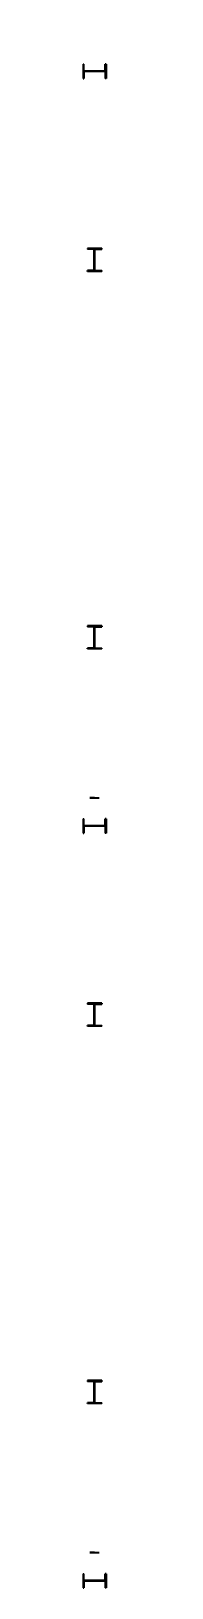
# Model space of a CAD drawing. Extents: x -150 to 68137, y 0 to 1132852.
# Drawn here: x 12256 to 13037, y 299850 to 332852 of the extents above; entities that cross this region are included whole.
import ezdxf
from ezdxf.enums import TextEntityAlignment as Align

# ---------------------------------------------------------------- set-up
doc = ezdxf.new("R2010")
doc.units = 0

msp = doc.modelspace()

# ---------------------------------------------------------------- linework, layer by layer
at = {"layer": 'C1'}
for p, q in [((12256, 332150), (12256, 331850)), ((12256, 332150), (12274, 332150)), ((12256, 332150, 3330), (12256, 331850, 3330)), ((12256, 332150, 3330), (12274, 332150, 3330)), ((12256, 332150, 6460), (12256, 331850, 6460)), ((12256, 332150, 6460), (12274, 332150, 6460)), ((12274, 332005.5), (12274, 332150)), ((12274, 332005.5, 3330), (12274, 332150, 3330)), ((12274, 332005.5, 6460), (12274, 332150, 6460)), ((12726, 332005.5), (12274, 332005.5)), ((12274, 332005.5), (12274, 332005.5)), ((12274, 332005.5), (12274, 332005.5)), ((12274, 332005.5), (12274, 332005.5)), ((12726, 332005.5, 3330), (12274, 332005.5, 3330)), ((12274, 332005.5, 3330), (12274, 332005.5, 3330)), ((12274, 332005.5, 3330), (12274, 332005.5, 3330)), ((12274, 332005.5, 3330), (12274, 332005.5, 3330)), ((12726, 332005.5, 6460), (12274, 332005.5, 6460)), ((12274, 332005.5, 6460), (12274, 332005.5, 6460)), ((12274, 332005.5, 6460), (12274, 332005.5, 6460)), ((12274, 332005.5, 6460), (12274, 332005.5, 6460)), ((12726, 332005.5), (12726, 332150)), ((12744, 332150), (12726, 332150)), ((12726, 332005.5, 3330), (12726, 332150, 3330)), ((12744, 332150, 3330), (12726, 332150, 3330)), ((12726, 332005.5, 6460), (12726, 332150, 6460)), ((12744, 332150, 6460), (12726, 332150, 6460)), ((12726, 332005.5), (12726, 332005.5)), ((12726, 332005.5), (12726, 332005.5)), ((12726, 332005.5), (12726, 332005.5)), ((12726, 332005.5, 3330), (12726, 332005.5, 3330)), ((12726, 332005.5, 3330), (12726, 332005.5, 3330)), ((12726, 332005.5, 3330), (12726, 332005.5, 3330)), ((12726, 332005.5, 6460), (12726, 332005.5, 6460)), ((12726, 332005.5, 6460), (12726, 332005.5, 6460)), ((12726, 332005.5, 6460), (12726, 332005.5, 6460)), ((12744, 332150), (12744, 331850)), ((12744, 332150, 3330), (12744, 331850, 3330)), ((12744, 332150, 6460), (12744, 331850, 6460)), ((12256, 331850), (12274, 331850)), ((12256, 331850, 3330), (12274, 331850, 3330)), ((12256, 331850, 6460), (12274, 331850, 6460)), ((12726, 331994.5), (12274, 331994.5)), ((12274, 331994.5), (12274, 331994.5)), ((12274, 331994.5), (12274, 331994.5)), ((12274, 331994.5), (12274, 331994.5)), ((12274, 331994.5), (12274, 331850)), ((12726, 331994.5, 3330), (12274, 331994.5, 3330)), ((12274, 331994.5, 3330), (12274, 331994.5, 3330)), ((12274, 331994.5, 3330), (12274, 331994.5, 3330)), ((12274, 331994.5, 3330), (12274, 331994.5, 3330)), ((12274, 331994.5, 3330), (12274, 331850, 3330)), ((12726, 331994.5, 6460), (12274, 331994.5, 6460)), ((12274, 331994.5, 6460), (12274, 331994.5, 6460)), ((12274, 331994.5, 6460), (12274, 331994.5, 6460)), ((12274, 331994.5, 6460), (12274, 331994.5, 6460)), ((12274, 331994.5, 6460), (12274, 331850, 6460)), ((12726, 331994.5), (12726, 331994.5)), ((12726, 331994.5), (12726, 331994.5)), ((12726, 331994.5), (12726, 331994.5)), ((12726, 331994.5), (12726, 331850)), ((12726, 331994.5, 3330), (12726, 331994.5, 3330)), ((12726, 331994.5, 3330), (12726, 331994.5, 3330)), ((12726, 331994.5, 3330), (12726, 331994.5, 3330)), ((12726, 331994.5, 3330), (12726, 331850, 3330)), ((12726, 331994.5, 6460), (12726, 331994.5, 6460)), ((12726, 331994.5, 6460), (12726, 331994.5, 6460)), ((12726, 331994.5, 6460), (12726, 331994.5, 6460)), ((12726, 331994.5, 6460), (12726, 331850, 6460)), ((12744, 331850), (12726, 331850)), ((12744, 331850, 3330), (12726, 331850, 3330)), ((12744, 331850, 6460), (12726, 331850, 6460)), ((12650, 328244), (12350, 328244)), ((12350, 328244), (12350, 328226)), ((12650, 328244, 3330), (12350, 328244, 3330)), ((12350, 328244, 3330), (12350, 328226, 3330)), ((12650, 328244, 6460), (12350, 328244, 6460)), ((12350, 328244, 6460), (12350, 328226, 6460)), ((12494.5, 328226), (12350, 328226)), ((12494.5, 328226, 3330), (12350, 328226, 3330)), ((12494.5, 328226, 6460), (12350, 328226, 6460)), ((12494.5, 327774), (12494.5, 328226)), ((12494.5, 328226), (12494.5, 328226)), ((12494.5, 328226), (12494.5, 328226)), ((12494.5, 328226), (12494.5, 328226)), ((12494.5, 327774, 3330), (12494.5, 328226, 3330)), ((12494.5, 328226, 3330), (12494.5, 328226, 3330)), ((12494.5, 328226, 3330), (12494.5, 328226, 3330)), ((12494.5, 328226, 3330), (12494.5, 328226, 3330)), ((12494.5, 327774, 6460), (12494.5, 328226, 6460)), ((12494.5, 328226, 6460), (12494.5, 328226, 6460)), ((12494.5, 328226, 6460), (12494.5, 328226, 6460)), ((12494.5, 328226, 6460), (12494.5, 328226, 6460)), ((12505.5, 327774), (12505.5, 328226)), ((12505.5, 328226), (12505.5, 328226)), ((12505.5, 328226), (12505.5, 328226)), ((12505.5, 328226), (12505.5, 328226)), ((12505.5, 328226), (12650, 328226)), ((12505.5, 327774, 3330), (12505.5, 328226, 3330)), ((12505.5, 328226, 3330), (12505.5, 328226, 3330)), ((12505.5, 328226, 3330), (12505.5, 328226, 3330)), ((12505.5, 328226, 3330), (12505.5, 328226, 3330)), ((12505.5, 328226, 3330), (12650, 328226, 3330)), ((12505.5, 327774, 6460), (12505.5, 328226, 6460)), ((12505.5, 328226, 6460), (12505.5, 328226, 6460)), ((12505.5, 328226, 6460), (12505.5, 328226, 6460)), ((12505.5, 328226, 6460), (12505.5, 328226, 6460)), ((12505.5, 328226, 6460), (12650, 328226, 6460)), ((12650, 328244), (12650, 328226)), ((12650, 328244, 3330), (12650, 328226, 3330)), ((12650, 328244, 6460), (12650, 328226, 6460)), ((12494.5, 327774), (12350, 327774)), ((12350, 327756), (12350, 327774)), ((12494.5, 327774, 3330), (12350, 327774, 3330)), ((12350, 327756, 3330), (12350, 327774, 3330)), ((12494.5, 327774, 6460), (12350, 327774, 6460)), ((12350, 327756, 6460), (12350, 327774, 6460)), ((12650, 327756), (12350, 327756)), ((12650, 327756, 3330), (12350, 327756, 3330)), ((12650, 327756, 6460), (12350, 327756, 6460)), ((12494.5, 327774), (12494.5, 327774)), ((12494.5, 327774), (12494.5, 327774)), ((12494.5, 327774), (12494.5, 327774)), ((12494.5, 327774, 3330), (12494.5, 327774, 3330)), ((12494.5, 327774, 3330), (12494.5, 327774, 3330)), ((12494.5, 327774, 3330), (12494.5, 327774, 3330)), ((12494.5, 327774, 6460), (12494.5, 327774, 6460)), ((12494.5, 327774, 6460), (12494.5, 327774, 6460)), ((12494.5, 327774, 6460), (12494.5, 327774, 6460)), ((12505.5, 327774), (12505.5, 327774)), ((12505.5, 327774), (12505.5, 327774)), ((12505.5, 327774), (12505.5, 327774)), ((12505.5, 327774), (12650, 327774)), ((12505.5, 327774, 3330), (12505.5, 327774, 3330)), ((12505.5, 327774, 3330), (12505.5, 327774, 3330)), ((12505.5, 327774, 3330), (12505.5, 327774, 3330)), ((12505.5, 327774, 3330), (12650, 327774, 3330)), ((12505.5, 327774, 6460), (12505.5, 327774, 6460)), ((12505.5, 327774, 6460), (12505.5, 327774, 6460)), ((12505.5, 327774, 6460), (12505.5, 327774, 6460)), ((12505.5, 327774, 6460), (12650, 327774, 6460)), ((12650, 327756), (12650, 327774)), ((12650, 327756, 3330), (12650, 327774, 3330)), ((12650, 327756, 6460), (12650, 327774, 6460)), ((12650, 320244), (12350, 320244)), ((12350, 320244), (12350, 320226)), ((12650, 320244, 3330), (12350, 320244, 3330)), ((12350, 320244, 3330), (12350, 320226, 3330)), ((12650, 320244, 6460), (12350, 320244, 6460)), ((12350, 320244, 6460), (12350, 320226, 6460)), ((12494.5, 320226), (12350, 320226)), ((12494.5, 320226, 3330), (12350, 320226, 3330)), ((12494.5, 320226, 6460), (12350, 320226, 6460)), ((12494.5, 319774), (12494.5, 320226)), ((12494.5, 320226), (12494.5, 320226)), ((12494.5, 320226), (12494.5, 320226)), ((12494.5, 320226), (12494.5, 320226)), ((12494.5, 319774, 3330), (12494.5, 320226, 3330)), ((12494.5, 320226, 3330), (12494.5, 320226, 3330)), ((12494.5, 320226, 3330), (12494.5, 320226, 3330)), ((12494.5, 320226, 3330), (12494.5, 320226, 3330)), ((12494.5, 319774, 6460), (12494.5, 320226, 6460)), ((12494.5, 320226, 6460), (12494.5, 320226, 6460)), ((12494.5, 320226, 6460), (12494.5, 320226, 6460)), ((12494.5, 320226, 6460), (12494.5, 320226, 6460)), ((12505.5, 319774), (12505.5, 320226)), ((12505.5, 320226), (12505.5, 320226)), ((12505.5, 320226), (12505.5, 320226)), ((12505.5, 320226), (12505.5, 320226)), ((12505.5, 320226), (12650, 320226)), ((12505.5, 319774, 3330), (12505.5, 320226, 3330)), ((12505.5, 320226, 3330), (12505.5, 320226, 3330)), ((12505.5, 320226, 3330), (12505.5, 320226, 3330)), ((12505.5, 320226, 3330), (12505.5, 320226, 3330)), ((12505.5, 320226, 3330), (12650, 320226, 3330)), ((12505.5, 319774, 6460), (12505.5, 320226, 6460)), ((12505.5, 320226, 6460), (12505.5, 320226, 6460)), ((12505.5, 320226, 6460), (12505.5, 320226, 6460)), ((12505.5, 320226, 6460), (12505.5, 320226, 6460)), ((12505.5, 320226, 6460), (12650, 320226, 6460)), ((12650, 320244), (12650, 320226)), ((12650, 320244, 3330), (12650, 320226, 3330)), ((12650, 320244, 6460), (12650, 320226, 6460)), ((12494.5, 319774), (12350, 319774)), ((12350, 319756), (12350, 319774)), ((12494.5, 319774, 3330), (12350, 319774, 3330)), ((12350, 319756, 3330), (12350, 319774, 3330)), ((12494.5, 319774, 6460), (12350, 319774, 6460)), ((12350, 319756, 6460), (12350, 319774, 6460)), ((12650, 319756), (12350, 319756)), ((12650, 319756, 3330), (12350, 319756, 3330)), ((12650, 319756, 6460), (12350, 319756, 6460)), ((12494.5, 319774), (12494.5, 319774)), ((12494.5, 319774), (12494.5, 319774)), ((12494.5, 319774), (12494.5, 319774)), ((12494.5, 319774, 3330), (12494.5, 319774, 3330)), ((12494.5, 319774, 3330), (12494.5, 319774, 3330)), ((12494.5, 319774, 3330), (12494.5, 319774, 3330)), ((12494.5, 319774, 6460), (12494.5, 319774, 6460)), ((12494.5, 319774, 6460), (12494.5, 319774, 6460)), ((12494.5, 319774, 6460), (12494.5, 319774, 6460)), ((12505.5, 319774), (12505.5, 319774)), ((12505.5, 319774), (12505.5, 319774)), ((12505.5, 319774), (12505.5, 319774)), ((12505.5, 319774), (12650, 319774)), ((12505.5, 319774, 3330), (12505.5, 319774, 3330)), ((12505.5, 319774, 3330), (12505.5, 319774, 3330)), ((12505.5, 319774, 3330), (12505.5, 319774, 3330)), ((12505.5, 319774, 3330), (12650, 319774, 3330)), ((12505.5, 319774, 6460), (12505.5, 319774, 6460)), ((12505.5, 319774, 6460), (12505.5, 319774, 6460)), ((12505.5, 319774, 6460), (12505.5, 319774, 6460)), ((12505.5, 319774, 6460), (12650, 319774, 6460)), ((12650, 319756), (12650, 319774)), ((12650, 319756, 3330), (12650, 319774, 3330)), ((12650, 319756, 6460), (12650, 319774, 6460)), ((12256, 316150), (12256, 315850)), ((12256, 316150), (12274, 316150)), ((12256, 316150, 3330), (12256, 315850, 3330)), ((12256, 316150, 3330), (12274, 316150, 3330)), ((12256, 316150, 6460), (12256, 315850, 6460)), ((12256, 316150, 6460), (12274, 316150, 6460)), ((12256, 315850), (12274, 315850)), ((12256, 315850, 3330), (12274, 315850, 3330)), ((12256, 315850, 6460), (12274, 315850, 6460)), ((12274, 316005.5), (12274, 316150)), ((12274, 316005.5, 3330), (12274, 316150, 3330)), ((12274, 316005.5, 6460), (12274, 316150, 6460)), ((12726, 316005.5), (12274, 316005.5)), ((12274, 316005.5), (12274, 316005.5)), ((12274, 316005.5), (12274, 316005.5)), ((12274, 316005.5), (12274, 316005.5)), ((12726, 316005.5, 3330), (12274, 316005.5, 3330)), ((12274, 316005.5, 3330), (12274, 316005.5, 3330)), ((12274, 316005.5, 3330), (12274, 316005.5, 3330)), ((12274, 316005.5, 3330), (12274, 316005.5, 3330)), ((12726, 316005.5, 6460), (12274, 316005.5, 6460)), ((12274, 316005.5, 6460), (12274, 316005.5, 6460)), ((12274, 316005.5, 6460), (12274, 316005.5, 6460)), ((12274, 316005.5, 6460), (12274, 316005.5, 6460)), ((12726, 315994.5), (12274, 315994.5)), ((12274, 315994.5), (12274, 315994.5)), ((12274, 315994.5), (12274, 315994.5)), ((12274, 315994.5), (12274, 315994.5)), ((12274, 315994.5), (12274, 315850)), ((12726, 315994.5, 3330), (12274, 315994.5, 3330)), ((12274, 315994.5, 3330), (12274, 315994.5, 3330)), ((12274, 315994.5, 3330), (12274, 315994.5, 3330)), ((12274, 315994.5, 3330), (12274, 315994.5, 3330)), ((12274, 315994.5, 3330), (12274, 315850, 3330)), ((12726, 315994.5, 6460), (12274, 315994.5, 6460)), ((12274, 315994.5, 6460), (12274, 315994.5, 6460)), ((12274, 315994.5, 6460), (12274, 315994.5, 6460)), ((12274, 315994.5, 6460), (12274, 315994.5, 6460)), ((12274, 315994.5, 6460), (12274, 315850, 6460)), ((12726, 316005.5), (12726, 316150)), ((12744, 316150), (12726, 316150)), ((12726, 316005.5, 3330), (12726, 316150, 3330)), ((12744, 316150, 3330), (12726, 316150, 3330)), ((12726, 316005.5, 6460), (12726, 316150, 6460)), ((12744, 316150, 6460), (12726, 316150, 6460)), ((12726, 316005.5), (12726, 316005.5)), ((12726, 316005.5), (12726, 316005.5)), ((12726, 316005.5), (12726, 316005.5)), ((12726, 316005.5, 3330), (12726, 316005.5, 3330)), ((12726, 316005.5, 3330), (12726, 316005.5, 3330)), ((12726, 316005.5, 3330), (12726, 316005.5, 3330)), ((12726, 316005.5, 6460), (12726, 316005.5, 6460)), ((12726, 316005.5, 6460), (12726, 316005.5, 6460)), ((12726, 316005.5, 6460), (12726, 316005.5, 6460)), ((12726, 315994.5), (12726, 315994.5)), ((12726, 315994.5), (12726, 315994.5)), ((12726, 315994.5), (12726, 315994.5)), ((12726, 315994.5), (12726, 315850)), ((12726, 315994.5, 3330), (12726, 315994.5, 3330)), ((12726, 315994.5, 3330), (12726, 315994.5, 3330)), ((12726, 315994.5, 3330), (12726, 315994.5, 3330)), ((12726, 315994.5, 3330), (12726, 315850, 3330)), ((12726, 315994.5, 6460), (12726, 315994.5, 6460)), ((12726, 315994.5, 6460), (12726, 315994.5, 6460)), ((12726, 315994.5, 6460), (12726, 315994.5, 6460)), ((12726, 315994.5, 6460), (12726, 315850, 6460)), ((12744, 315850), (12726, 315850)), ((12744, 315850, 3330), (12726, 315850, 3330)), ((12744, 315850, 6460), (12726, 315850, 6460)), ((12744, 316150), (12744, 315850)), ((12744, 316150, 3330), (12744, 315850, 3330)), ((12744, 316150, 6460), (12744, 315850, 6460)), ((12650, 312244), (12350, 312244)), ((12350, 312244), (12350, 312226)), ((12650, 312244, 3330), (12350, 312244, 3330)), ((12350, 312244, 3330), (12350, 312226, 3330)), ((12650, 312244, 6460), (12350, 312244, 6460)), ((12350, 312244, 6460), (12350, 312226, 6460)), ((12494.5, 312226), (12350, 312226)), ((12494.5, 312226, 3330), (12350, 312226, 3330)), ((12494.5, 312226, 6460), (12350, 312226, 6460)), ((12494.5, 311774), (12494.5, 312226)), ((12494.5, 312226), (12494.5, 312226)), ((12494.5, 312226), (12494.5, 312226)), ((12494.5, 312226), (12494.5, 312226)), ((12494.5, 311774, 3330), (12494.5, 312226, 3330)), ((12494.5, 312226, 3330), (12494.5, 312226, 3330)), ((12494.5, 312226, 3330), (12494.5, 312226, 3330)), ((12494.5, 312226, 3330), (12494.5, 312226, 3330)), ((12494.5, 311774, 6460), (12494.5, 312226, 6460)), ((12494.5, 312226, 6460), (12494.5, 312226, 6460)), ((12494.5, 312226, 6460), (12494.5, 312226, 6460)), ((12494.5, 312226, 6460), (12494.5, 312226, 6460)), ((12505.5, 311774), (12505.5, 312226)), ((12505.5, 312226), (12505.5, 312226)), ((12505.5, 312226), (12505.5, 312226)), ((12505.5, 312226), (12505.5, 312226)), ((12505.5, 312226), (12650, 312226)), ((12505.5, 311774, 3330), (12505.5, 312226, 3330)), ((12505.5, 312226, 3330), (12505.5, 312226, 3330)), ((12505.5, 312226, 3330), (12505.5, 312226, 3330)), ((12505.5, 312226, 3330), (12505.5, 312226, 3330)), ((12505.5, 312226, 3330), (12650, 312226, 3330)), ((12505.5, 311774, 6460), (12505.5, 312226, 6460)), ((12505.5, 312226, 6460), (12505.5, 312226, 6460)), ((12505.5, 312226, 6460), (12505.5, 312226, 6460)), ((12505.5, 312226, 6460), (12505.5, 312226, 6460)), ((12505.5, 312226, 6460), (12650, 312226, 6460)), ((12650, 312244), (12650, 312226)), ((12650, 312244, 3330), (12650, 312226, 3330)), ((12650, 312244, 6460), (12650, 312226, 6460)), ((12494.5, 311774), (12350, 311774)), ((12350, 311756), (12350, 311774)), ((12494.5, 311774, 3330), (12350, 311774, 3330)), ((12350, 311756, 3330), (12350, 311774, 3330)), ((12494.5, 311774, 6460), (12350, 311774, 6460)), ((12350, 311756, 6460), (12350, 311774, 6460)), ((12650, 311756), (12350, 311756)), ((12650, 311756, 3330), (12350, 311756, 3330)), ((12650, 311756, 6460), (12350, 311756, 6460)), ((12494.5, 311774), (12494.5, 311774)), ((12494.5, 311774), (12494.5, 311774)), ((12494.5, 311774), (12494.5, 311774)), ((12494.5, 311774, 3330), (12494.5, 311774, 3330)), ((12494.5, 311774, 3330), (12494.5, 311774, 3330)), ((12494.5, 311774, 3330), (12494.5, 311774, 3330)), ((12494.5, 311774, 6460), (12494.5, 311774, 6460)), ((12494.5, 311774, 6460), (12494.5, 311774, 6460)), ((12494.5, 311774, 6460), (12494.5, 311774, 6460)), ((12505.5, 311774), (12505.5, 311774)), ((12505.5, 311774), (12505.5, 311774)), ((12505.5, 311774), (12505.5, 311774)), ((12505.5, 311774), (12650, 311774)), ((12505.5, 311774, 3330), (12505.5, 311774, 3330)), ((12505.5, 311774, 3330), (12505.5, 311774, 3330)), ((12505.5, 311774, 3330), (12505.5, 311774, 3330)), ((12505.5, 311774, 3330), (12650, 311774, 3330)), ((12505.5, 311774, 6460), (12505.5, 311774, 6460)), ((12505.5, 311774, 6460), (12505.5, 311774, 6460)), ((12505.5, 311774, 6460), (12505.5, 311774, 6460)), ((12505.5, 311774, 6460), (12650, 311774, 6460)), ((12650, 311756), (12650, 311774)), ((12650, 311756, 3330), (12650, 311774, 3330)), ((12650, 311756, 6460), (12650, 311774, 6460)), ((12650, 304244), (12350, 304244)), ((12350, 304244), (12350, 304226)), ((12650, 304244, 3330), (12350, 304244, 3330)), ((12350, 304244, 3330), (12350, 304226, 3330)), ((12650, 304244, 6460), (12350, 304244, 6460)), ((12350, 304244, 6460), (12350, 304226, 6460)), ((12494.5, 304226), (12350, 304226)), ((12494.5, 304226, 3330), (12350, 304226, 3330)), ((12494.5, 304226, 6460), (12350, 304226, 6460)), ((12494.5, 303774), (12494.5, 304226)), ((12494.5, 304226), (12494.5, 304226)), ((12494.5, 304226), (12494.5, 304226)), ((12494.5, 304226), (12494.5, 304226)), ((12494.5, 303774, 3330), (12494.5, 304226, 3330)), ((12494.5, 304226, 3330), (12494.5, 304226, 3330)), ((12494.5, 304226, 3330), (12494.5, 304226, 3330)), ((12494.5, 304226, 3330), (12494.5, 304226, 3330)), ((12494.5, 303774, 6460), (12494.5, 304226, 6460)), ((12494.5, 304226, 6460), (12494.5, 304226, 6460)), ((12494.5, 304226, 6460), (12494.5, 304226, 6460)), ((12494.5, 304226, 6460), (12494.5, 304226, 6460)), ((12505.5, 303774), (12505.5, 304226)), ((12505.5, 304226), (12505.5, 304226)), ((12505.5, 304226), (12505.5, 304226)), ((12505.5, 304226), (12505.5, 304226)), ((12505.5, 304226), (12650, 304226)), ((12505.5, 303774, 3330), (12505.5, 304226, 3330)), ((12505.5, 304226, 3330), (12505.5, 304226, 3330)), ((12505.5, 304226, 3330), (12505.5, 304226, 3330)), ((12505.5, 304226, 3330), (12505.5, 304226, 3330)), ((12505.5, 304226, 3330), (12650, 304226, 3330)), ((12505.5, 303774, 6460), (12505.5, 304226, 6460)), ((12505.5, 304226, 6460), (12505.5, 304226, 6460)), ((12505.5, 304226, 6460), (12505.5, 304226, 6460)), ((12505.5, 304226, 6460), (12505.5, 304226, 6460)), ((12505.5, 304226, 6460), (12650, 304226, 6460)), ((12650, 304244), (12650, 304226)), ((12650, 304244, 3330), (12650, 304226, 3330)), ((12650, 304244, 6460), (12650, 304226, 6460)), ((12494.5, 303774), (12350, 303774)), ((12350, 303756), (12350, 303774)), ((12494.5, 303774, 3330), (12350, 303774, 3330)), ((12350, 303756, 3330), (12350, 303774, 3330)), ((12494.5, 303774, 6460), (12350, 303774, 6460)), ((12350, 303756, 6460), (12350, 303774, 6460)), ((12650, 303756), (12350, 303756)), ((12650, 303756, 3330), (12350, 303756, 3330)), ((12650, 303756, 6460), (12350, 303756, 6460)), ((12494.5, 303774), (12494.5, 303774)), ((12494.5, 303774), (12494.5, 303774)), ((12494.5, 303774), (12494.5, 303774)), ((12494.5, 303774, 3330), (12494.5, 303774, 3330)), ((12494.5, 303774, 3330), (12494.5, 303774, 3330)), ((12494.5, 303774, 3330), (12494.5, 303774, 3330)), ((12494.5, 303774, 6460), (12494.5, 303774, 6460)), ((12494.5, 303774, 6460), (12494.5, 303774, 6460)), ((12494.5, 303774, 6460), (12494.5, 303774, 6460)), ((12505.5, 303774), (12505.5, 303774)), ((12505.5, 303774), (12505.5, 303774)), ((12505.5, 303774), (12505.5, 303774)), ((12505.5, 303774), (12650, 303774)), ((12505.5, 303774, 3330), (12505.5, 303774, 3330)), ((12505.5, 303774, 3330), (12505.5, 303774, 3330)), ((12505.5, 303774, 3330), (12505.5, 303774, 3330)), ((12505.5, 303774, 3330), (12650, 303774, 3330)), ((12505.5, 303774, 6460), (12505.5, 303774, 6460)), ((12505.5, 303774, 6460), (12505.5, 303774, 6460)), ((12505.5, 303774, 6460), (12505.5, 303774, 6460)), ((12505.5, 303774, 6460), (12650, 303774, 6460)), ((12650, 303756), (12650, 303774)), ((12650, 303756, 3330), (12650, 303774, 3330)), ((12650, 303756, 6460), (12650, 303774, 6460)), ((12256, 300150), (12256, 299850)), ((12256, 300150), (12274, 300150)), ((12256, 300150, 3330), (12256, 299850, 3330)), ((12256, 300150, 3330), (12274, 300150, 3330)), ((12256, 300150, 6460), (12256, 299850, 6460)), ((12256, 300150, 6460), (12274, 300150, 6460)), ((12274, 300005.5), (12274, 300150)), ((12274, 300005.5, 3330), (12274, 300150, 3330)), ((12274, 300005.5, 6460), (12274, 300150, 6460)), ((12726, 300005.5), (12274, 300005.5)), ((12274, 300005.5), (12274, 300005.5)), ((12274, 300005.5), (12274, 300005.5)), ((12274, 300005.5), (12274, 300005.5)), ((12726, 300005.5, 3330), (12274, 300005.5, 3330)), ((12274, 300005.5, 3330), (12274, 300005.5, 3330)), ((12274, 300005.5, 3330), (12274, 300005.5, 3330)), ((12274, 300005.5, 3330), (12274, 300005.5, 3330)), ((12726, 300005.5, 6460), (12274, 300005.5, 6460)), ((12274, 300005.5, 6460), (12274, 300005.5, 6460)), ((12274, 300005.5, 6460), (12274, 300005.5, 6460)), ((12274, 300005.5, 6460), (12274, 300005.5, 6460)), ((12726, 299994.5), (12274, 299994.5)), ((12274, 299994.5), (12274, 299994.5)), ((12274, 299994.5), (12274, 299994.5)), ((12274, 299994.5), (12274, 299994.5)), ((12274, 299994.5), (12274, 299850)), ((12726, 299994.5, 3330), (12274, 299994.5, 3330)), ((12274, 299994.5, 3330), (12274, 299994.5, 3330)), ((12274, 299994.5, 3330), (12274, 299994.5, 3330)), ((12274, 299994.5, 3330), (12274, 299994.5, 3330)), ((12274, 299994.5, 3330), (12274, 299850, 3330)), ((12726, 299994.5, 6460), (12274, 299994.5, 6460)), ((12274, 299994.5, 6460), (12274, 299994.5, 6460)), ((12274, 299994.5, 6460), (12274, 299994.5, 6460)), ((12274, 299994.5, 6460), (12274, 299994.5, 6460)), ((12274, 299994.5, 6460), (12274, 299850, 6460)), ((12726, 300005.5), (12726, 300150)), ((12744, 300150), (12726, 300150)), ((12726, 300005.5, 3330), (12726, 300150, 3330)), ((12744, 300150, 3330), (12726, 300150, 3330)), ((12726, 300005.5, 6460), (12726, 300150, 6460)), ((12744, 300150, 6460), (12726, 300150, 6460)), ((12726, 300005.5), (12726, 300005.5)), ((12726, 300005.5), (12726, 300005.5)), ((12726, 300005.5), (12726, 300005.5)), ((12726, 300005.5, 3330), (12726, 300005.5, 3330)), ((12726, 300005.5, 3330), (12726, 300005.5, 3330)), ((12726, 300005.5, 3330), (12726, 300005.5, 3330)), ((12726, 300005.5, 6460), (12726, 300005.5, 6460)), ((12726, 300005.5, 6460), (12726, 300005.5, 6460)), ((12726, 300005.5, 6460), (12726, 300005.5, 6460)), ((12726, 299994.5), (12726, 299994.5)), ((12726, 299994.5), (12726, 299994.5)), ((12726, 299994.5), (12726, 299994.5)), ((12726, 299994.5), (12726, 299850)), ((12726, 299994.5, 3330), (12726, 299994.5, 3330)), ((12726, 299994.5, 3330), (12726, 299994.5, 3330)), ((12726, 299994.5, 3330), (12726, 299994.5, 3330)), ((12726, 299994.5, 3330), (12726, 299850, 3330)), ((12726, 299994.5, 6460), (12726, 299994.5, 6460)), ((12726, 299994.5, 6460), (12726, 299994.5, 6460)), ((12726, 299994.5, 6460), (12726, 299994.5, 6460)), ((12726, 299994.5, 6460), (12726, 299850, 6460)), ((12744, 300150), (12744, 299850)), ((12744, 300150, 3330), (12744, 299850, 3330)), ((12744, 300150, 6460), (12744, 299850, 6460)), ((12256, 299850), (12274, 299850)), ((12256, 299850, 3330), (12274, 299850, 3330)), ((12256, 299850, 6460), (12274, 299850, 6460)), ((12744, 299850), (12726, 299850)), ((12744, 299850, 3330), (12726, 299850, 3330)), ((12744, 299850, 6460), (12726, 299850, 6460))]:
    msp.add_line(p, q, dxfattribs=at)
at = {"layer": 'G42', "extrusion": (0, 1, 0)}
for p, q in [((12400, 320244, 3530), (12600, 320244, 3530)), ((12400, 320244, 3130), (12600, 320244, 3130)), ((12495.5, 320244, 3516), (12400, 320244, 3516)), ((12400, 320244, 3530), (12400, 320244, 3516)), ((12495.5, 320244, 3144), (12400, 320244, 3144)), ((12400, 320244, 3130), (12400, 320244, 3144)), ((12400, 320244, 6660), (12600, 320244, 6660)), ((12400, 320244, 6260), (12600, 320244, 6260)), ((12495.5, 320244, 6646), (12400, 320244, 6646)), ((12400, 320244, 6660), (12400, 320244, 6646)), ((12495.5, 320244, 6274), (12400, 320244, 6274)), ((12400, 320244, 6260), (12400, 320244, 6274)), ((12400, 320244, 9790), (12600, 320244, 9790)), ((12400, 320244, 9390), (12600, 320244, 9390)), ((12495.5, 320244, 9776), (12400, 320244, 9776)), ((12400, 320244, 9790), (12400, 320244, 9776)), ((12495.5, 320244, 9404), (12400, 320244, 9404)), ((12400, 320244, 9390), (12400, 320244, 9404)), ((12495.5, 320244, 3144), (12495.5, 320244, 3516)), ((12495.5, 320244, 3516), (12495.5, 320244, 3516)), ((12495.5, 320244, 3144), (12495.5, 320244, 3144)), ((12495.5, 320244, 3516), (12495.5, 320244, 3516)), ((12495.5, 320244, 3144), (12495.5, 320244, 3144)), ((12495.5, 320244, 3516), (12495.5, 320244, 3516)), ((12495.5, 320244, 3144), (12495.5, 320244, 3144)), ((12495.5, 320244, 6274), (12495.5, 320244, 6646)), ((12495.5, 320244, 6646), (12495.5, 320244, 6646)), ((12495.5, 320244, 6274), (12495.5, 320244, 6274)), ((12495.5, 320244, 6646), (12495.5, 320244, 6646)), ((12495.5, 320244, 6274), (12495.5, 320244, 6274)), ((12495.5, 320244, 6646), (12495.5, 320244, 6646)), ((12495.5, 320244, 6274), (12495.5, 320244, 6274)), ((12495.5, 320244, 9404), (12495.5, 320244, 9776)), ((12495.5, 320244, 9776), (12495.5, 320244, 9776)), ((12495.5, 320244, 9404), (12495.5, 320244, 9404)), ((12495.5, 320244, 9776), (12495.5, 320244, 9776)), ((12495.5, 320244, 9404), (12495.5, 320244, 9404)), ((12495.5, 320244, 9776), (12495.5, 320244, 9776)), ((12495.5, 320244, 9404), (12495.5, 320244, 9404)), ((12504.5, 320244, 3144), (12504.5, 320244, 3516)), ((12504.5, 320244, 3144), (12504.5, 320244, 3144)), ((12504.5, 320244, 3516), (12504.5, 320244, 3516)), ((12504.5, 320244, 3144), (12504.5, 320244, 3144)), ((12504.5, 320244, 3516), (12504.5, 320244, 3516)), ((12504.5, 320244, 3144), (12504.5, 320244, 3144)), ((12504.5, 320244, 3516), (12504.5, 320244, 3516)), ((12504.5, 320244, 3516), (12600, 320244, 3516)), ((12504.5, 320244, 3144), (12600, 320244, 3144)), ((12504.5, 320244, 6274), (12504.5, 320244, 6646)), ((12504.5, 320244, 6274), (12504.5, 320244, 6274)), ((12504.5, 320244, 6646), (12504.5, 320244, 6646)), ((12504.5, 320244, 6274), (12504.5, 320244, 6274)), ((12504.5, 320244, 6646), (12504.5, 320244, 6646)), ((12504.5, 320244, 6274), (12504.5, 320244, 6274)), ((12504.5, 320244, 6646), (12504.5, 320244, 6646)), ((12504.5, 320244, 6646), (12600, 320244, 6646)), ((12504.5, 320244, 6274), (12600, 320244, 6274)), ((12504.5, 320244, 9404), (12504.5, 320244, 9776)), ((12504.5, 320244, 9404), (12504.5, 320244, 9404)), ((12504.5, 320244, 9776), (12504.5, 320244, 9776)), ((12504.5, 320244, 9404), (12504.5, 320244, 9404)), ((12504.5, 320244, 9776), (12504.5, 320244, 9776)), ((12504.5, 320244, 9404), (12504.5, 320244, 9404)), ((12504.5, 320244, 9776), (12504.5, 320244, 9776)), ((12504.5, 320244, 9776), (12600, 320244, 9776)), ((12504.5, 320244, 9404), (12600, 320244, 9404)), ((12600, 320244, 3530), (12600, 320244, 3516)), ((12600, 320244, 3130), (12600, 320244, 3144)), ((12600, 320244, 6660), (12600, 320244, 6646)), ((12600, 320244, 6260), (12600, 320244, 6274)), ((12600, 320244, 9790), (12600, 320244, 9776)), ((12600, 320244, 9390), (12600, 320244, 9404)), ((12400, 304244, 3530), (12600, 304244, 3530)), ((12400, 304244, 3130), (12600, 304244, 3130)), ((12495.5, 304244, 3516), (12400, 304244, 3516)), ((12400, 304244, 3530), (12400, 304244, 3516)), ((12495.5, 304244, 3144), (12400, 304244, 3144)), ((12400, 304244, 3130), (12400, 304244, 3144)), ((12400, 304244, 6660), (12600, 304244, 6660)), ((12400, 304244, 6260), (12600, 304244, 6260)), ((12495.5, 304244, 6646), (12400, 304244, 6646)), ((12400, 304244, 6660), (12400, 304244, 6646)), ((12495.5, 304244, 6274), (12400, 304244, 6274)), ((12400, 304244, 6260), (12400, 304244, 6274)), ((12400, 304244, 9790), (12600, 304244, 9790)), ((12400, 304244, 9390), (12600, 304244, 9390)), ((12495.5, 304244, 9776), (12400, 304244, 9776)), ((12400, 304244, 9790), (12400, 304244, 9776)), ((12495.5, 304244, 9404), (12400, 304244, 9404)), ((12400, 304244, 9390), (12400, 304244, 9404)), ((12495.5, 304244, 3144), (12495.5, 304244, 3516)), ((12495.5, 304244, 3516), (12495.5, 304244, 3516)), ((12495.5, 304244, 3144), (12495.5, 304244, 3144)), ((12495.5, 304244, 3516), (12495.5, 304244, 3516)), ((12495.5, 304244, 3144), (12495.5, 304244, 3144)), ((12495.5, 304244, 3516), (12495.5, 304244, 3516)), ((12495.5, 304244, 3144), (12495.5, 304244, 3144)), ((12495.5, 304244, 6274), (12495.5, 304244, 6646)), ((12495.5, 304244, 6646), (12495.5, 304244, 6646)), ((12495.5, 304244, 6274), (12495.5, 304244, 6274)), ((12495.5, 304244, 6646), (12495.5, 304244, 6646)), ((12495.5, 304244, 6274), (12495.5, 304244, 6274)), ((12495.5, 304244, 6646), (12495.5, 304244, 6646)), ((12495.5, 304244, 6274), (12495.5, 304244, 6274)), ((12495.5, 304244, 9404), (12495.5, 304244, 9776)), ((12495.5, 304244, 9776), (12495.5, 304244, 9776)), ((12495.5, 304244, 9404), (12495.5, 304244, 9404)), ((12495.5, 304244, 9776), (12495.5, 304244, 9776)), ((12495.5, 304244, 9404), (12495.5, 304244, 9404)), ((12495.5, 304244, 9776), (12495.5, 304244, 9776)), ((12495.5, 304244, 9404), (12495.5, 304244, 9404)), ((12504.5, 304244, 3144), (12504.5, 304244, 3516)), ((12504.5, 304244, 3144), (12504.5, 304244, 3144)), ((12504.5, 304244, 3516), (12504.5, 304244, 3516)), ((12504.5, 304244, 3144), (12504.5, 304244, 3144)), ((12504.5, 304244, 3516), (12504.5, 304244, 3516)), ((12504.5, 304244, 3144), (12504.5, 304244, 3144)), ((12504.5, 304244, 3516), (12504.5, 304244, 3516)), ((12504.5, 304244, 3516), (12600, 304244, 3516)), ((12504.5, 304244, 3144), (12600, 304244, 3144)), ((12504.5, 304244, 6274), (12504.5, 304244, 6646)), ((12504.5, 304244, 6274), (12504.5, 304244, 6274)), ((12504.5, 304244, 6646), (12504.5, 304244, 6646)), ((12504.5, 304244, 6274), (12504.5, 304244, 6274)), ((12504.5, 304244, 6646), (12504.5, 304244, 6646)), ((12504.5, 304244, 6274), (12504.5, 304244, 6274)), ((12504.5, 304244, 6646), (12504.5, 304244, 6646)), ((12504.5, 304244, 6646), (12600, 304244, 6646)), ((12504.5, 304244, 6274), (12600, 304244, 6274)), ((12504.5, 304244, 9404), (12504.5, 304244, 9776)), ((12504.5, 304244, 9404), (12504.5, 304244, 9404)), ((12504.5, 304244, 9776), (12504.5, 304244, 9776)), ((12504.5, 304244, 9404), (12504.5, 304244, 9404)), ((12504.5, 304244, 9776), (12504.5, 304244, 9776)), ((12504.5, 304244, 9404), (12504.5, 304244, 9404)), ((12504.5, 304244, 9776), (12504.5, 304244, 9776)), ((12504.5, 304244, 9776), (12600, 304244, 9776)), ((12504.5, 304244, 9404), (12600, 304244, 9404)), ((12600, 304244, 3530), (12600, 304244, 3516)), ((12600, 304244, 3130), (12600, 304244, 3144)), ((12600, 304244, 6660), (12600, 304244, 6646)), ((12600, 304244, 6260), (12600, 304244, 6274)), ((12600, 304244, 9790), (12600, 304244, 9776)), ((12600, 304244, 9390), (12600, 304244, 9404))]:
    msp.add_line(p, q, dxfattribs=at)
at = {"layer": 'G43', "extrusion": (0, 1, 0)}
for p, q in [((12400, 328244, 3530), (12600, 328244, 3530)), ((12400, 328244, 3130), (12600, 328244, 3130)), ((12496, 328244, 3517), (12400, 328244, 3517)), ((12400, 328244, 3530), (12400, 328244, 3517)), ((12496, 328244, 3143), (12400, 328244, 3143)), ((12400, 328244, 3130), (12400, 328244, 3143)), ((12400, 328244, 6660), (12600, 328244, 6660)), ((12400, 328244, 6260), (12600, 328244, 6260)), ((12496, 328244, 6647), (12400, 328244, 6647)), ((12400, 328244, 6660), (12400, 328244, 6647)), ((12496, 328244, 6273), (12400, 328244, 6273)), ((12400, 328244, 6260), (12400, 328244, 6273)), ((12400, 328244, 9790), (12600, 328244, 9790)), ((12400, 328244, 9390), (12600, 328244, 9390)), ((12496, 328244, 9777), (12400, 328244, 9777)), ((12400, 328244, 9790), (12400, 328244, 9777)), ((12496, 328244, 9403), (12400, 328244, 9403)), ((12400, 328244, 9390), (12400, 328244, 9403)), ((12496, 328244, 3143), (12496, 328244, 3517)), ((12496, 328244, 3517), (12496, 328244, 3517)), ((12496, 328244, 3143), (12496, 328244, 3143)), ((12496, 328244, 3517), (12496, 328244, 3517)), ((12496, 328244, 3143), (12496, 328244, 3143)), ((12496, 328244, 3517), (12496, 328244, 3517)), ((12496, 328244, 3143), (12496, 328244, 3143)), ((12496, 328244, 6273), (12496, 328244, 6647)), ((12496, 328244, 6647), (12496, 328244, 6647)), ((12496, 328244, 6273), (12496, 328244, 6273)), ((12496, 328244, 6647), (12496, 328244, 6647)), ((12496, 328244, 6273), (12496, 328244, 6273)), ((12496, 328244, 6647), (12496, 328244, 6647)), ((12496, 328244, 6273), (12496, 328244, 6273)), ((12496, 328244, 9403), (12496, 328244, 9777)), ((12496, 328244, 9777), (12496, 328244, 9777)), ((12496, 328244, 9403), (12496, 328244, 9403)), ((12496, 328244, 9777), (12496, 328244, 9777)), ((12496, 328244, 9403), (12496, 328244, 9403)), ((12496, 328244, 9777), (12496, 328244, 9777)), ((12496, 328244, 9403), (12496, 328244, 9403)), ((12504, 328244, 3143), (12504, 328244, 3517)), ((12504, 328244, 3143), (12504, 328244, 3143)), ((12504, 328244, 3517), (12504, 328244, 3517)), ((12504, 328244, 3143), (12504, 328244, 3143)), ((12504, 328244, 3517), (12504, 328244, 3517)), ((12504, 328244, 3143), (12504, 328244, 3143)), ((12504, 328244, 3517), (12504, 328244, 3517)), ((12504, 328244, 3517), (12600, 328244, 3517)), ((12504, 328244, 3143), (12600, 328244, 3143)), ((12504, 328244, 6273), (12504, 328244, 6647)), ((12504, 328244, 6273), (12504, 328244, 6273)), ((12504, 328244, 6647), (12504, 328244, 6647)), ((12504, 328244, 6273), (12504, 328244, 6273)), ((12504, 328244, 6647), (12504, 328244, 6647)), ((12504, 328244, 6273), (12504, 328244, 6273)), ((12504, 328244, 6647), (12504, 328244, 6647)), ((12504, 328244, 6647), (12600, 328244, 6647)), ((12504, 328244, 6273), (12600, 328244, 6273)), ((12504, 328244, 9403), (12504, 328244, 9777)), ((12504, 328244, 9403), (12504, 328244, 9403)), ((12504, 328244, 9777), (12504, 328244, 9777)), ((12504, 328244, 9403), (12504, 328244, 9403)), ((12504, 328244, 9777), (12504, 328244, 9777)), ((12504, 328244, 9403), (12504, 328244, 9403)), ((12504, 328244, 9777), (12504, 328244, 9777)), ((12504, 328244, 9777), (12600, 328244, 9777)), ((12504, 328244, 9403), (12600, 328244, 9403)), ((12600, 328244, 3530), (12600, 328244, 3517)), ((12600, 328244, 3130), (12600, 328244, 3143)), ((12600, 328244, 6660), (12600, 328244, 6647)), ((12600, 328244, 6260), (12600, 328244, 6273)), ((12600, 328244, 9790), (12600, 328244, 9777)), ((12600, 328244, 9390), (12600, 328244, 9403)), ((12400, 316600, 3530), (12600, 316600, 3530)), ((12400, 316600, 3130), (12600, 316600, 3130)), ((12496, 316600, 3517), (12400, 316600, 3517)), ((12400, 316600, 3530), (12400, 316600, 3517)), ((12496, 316600, 3143), (12400, 316600, 3143)), ((12400, 316600, 3130), (12400, 316600, 3143)), ((12400, 316600, 6660), (12600, 316600, 6660)), ((12400, 316600, 6260), (12600, 316600, 6260)), ((12496, 316600, 6647), (12400, 316600, 6647)), ((12400, 316600, 6660), (12400, 316600, 6647)), ((12496, 316600, 6273), (12400, 316600, 6273)), ((12400, 316600, 6260), (12400, 316600, 6273)), ((12400, 316600, 9790), (12600, 316600, 9790)), ((12400, 316600, 9390), (12600, 316600, 9390)), ((12496, 316600, 9777), (12400, 316600, 9777)), ((12400, 316600, 9790), (12400, 316600, 9777)), ((12496, 316600, 9403), (12400, 316600, 9403)), ((12400, 316600, 9390), (12400, 316600, 9403)), ((12496, 316600, 3143), (12496, 316600, 3517)), ((12496, 316600, 3517), (12496, 316600, 3517)), ((12496, 316600, 3143), (12496, 316600, 3143)), ((12496, 316600, 3517), (12496, 316600, 3517)), ((12496, 316600, 3143), (12496, 316600, 3143)), ((12496, 316600, 3517), (12496, 316600, 3517)), ((12496, 316600, 3143), (12496, 316600, 3143)), ((12496, 316600, 6273), (12496, 316600, 6647)), ((12496, 316600, 6647), (12496, 316600, 6647)), ((12496, 316600, 6273), (12496, 316600, 6273)), ((12496, 316600, 6647), (12496, 316600, 6647)), ((12496, 316600, 6273), (12496, 316600, 6273)), ((12496, 316600, 6647), (12496, 316600, 6647)), ((12496, 316600, 6273), (12496, 316600, 6273)), ((12496, 316600, 9403), (12496, 316600, 9777)), ((12496, 316600, 9777), (12496, 316600, 9777)), ((12496, 316600, 9403), (12496, 316600, 9403)), ((12496, 316600, 9777), (12496, 316600, 9777)), ((12496, 316600, 9403), (12496, 316600, 9403)), ((12496, 316600, 9777), (12496, 316600, 9777)), ((12496, 316600, 9403), (12496, 316600, 9403)), ((12504, 316600, 3143), (12504, 316600, 3517)), ((12504, 316600, 3143), (12504, 316600, 3143)), ((12504, 316600, 3517), (12504, 316600, 3517)), ((12504, 316600, 3143), (12504, 316600, 3143)), ((12504, 316600, 3517), (12504, 316600, 3517)), ((12504, 316600, 3143), (12504, 316600, 3143)), ((12504, 316600, 3517), (12504, 316600, 3517)), ((12504, 316600, 3517), (12600, 316600, 3517)), ((12504, 316600, 3143), (12600, 316600, 3143)), ((12504, 316600, 6273), (12504, 316600, 6647)), ((12504, 316600, 6273), (12504, 316600, 6273)), ((12504, 316600, 6647), (12504, 316600, 6647)), ((12504, 316600, 6273), (12504, 316600, 6273)), ((12504, 316600, 6647), (12504, 316600, 6647)), ((12504, 316600, 6273), (12504, 316600, 6273)), ((12504, 316600, 6647), (12504, 316600, 6647)), ((12504, 316600, 6647), (12600, 316600, 6647)), ((12504, 316600, 6273), (12600, 316600, 6273)), ((12504, 316600, 9403), (12504, 316600, 9777)), ((12504, 316600, 9403), (12504, 316600, 9403)), ((12504, 316600, 9777), (12504, 316600, 9777)), ((12504, 316600, 9403), (12504, 316600, 9403)), ((12504, 316600, 9777), (12504, 316600, 9777)), ((12504, 316600, 9403), (12504, 316600, 9403)), ((12504, 316600, 9777), (12504, 316600, 9777)), ((12504, 316600, 9777), (12600, 316600, 9777)), ((12504, 316600, 9403), (12600, 316600, 9403)), ((12600, 316600, 3530), (12600, 316600, 3517)), ((12600, 316600, 3130), (12600, 316600, 3143)), ((12600, 316600, 6660), (12600, 316600, 6647)), ((12600, 316600, 6260), (12600, 316600, 6273)), ((12600, 316600, 9790), (12600, 316600, 9777)), ((12600, 316600, 9390), (12600, 316600, 9403)), ((12400, 312244, 3530), (12600, 312244, 3530)), ((12400, 312244, 3130), (12600, 312244, 3130)), ((12496, 312244, 3517), (12400, 312244, 3517)), ((12400, 312244, 3530), (12400, 312244, 3517)), ((12496, 312244, 3143), (12400, 312244, 3143)), ((12400, 312244, 3130), (12400, 312244, 3143)), ((12400, 312244, 6660), (12600, 312244, 6660)), ((12400, 312244, 6260), (12600, 312244, 6260)), ((12496, 312244, 6647), (12400, 312244, 6647)), ((12400, 312244, 6660), (12400, 312244, 6647)), ((12496, 312244, 6273), (12400, 312244, 6273)), ((12400, 312244, 6260), (12400, 312244, 6273)), ((12400, 312244, 9790), (12600, 312244, 9790)), ((12400, 312244, 9390), (12600, 312244, 9390)), ((12496, 312244, 9777), (12400, 312244, 9777)), ((12400, 312244, 9790), (12400, 312244, 9777)), ((12496, 312244, 9403), (12400, 312244, 9403)), ((12400, 312244, 9390), (12400, 312244, 9403)), ((12496, 312244, 3143), (12496, 312244, 3517)), ((12496, 312244, 3517), (12496, 312244, 3517)), ((12496, 312244, 3143), (12496, 312244, 3143)), ((12496, 312244, 3517), (12496, 312244, 3517)), ((12496, 312244, 3143), (12496, 312244, 3143)), ((12496, 312244, 3517), (12496, 312244, 3517)), ((12496, 312244, 3143), (12496, 312244, 3143)), ((12496, 312244, 6273), (12496, 312244, 6647)), ((12496, 312244, 6647), (12496, 312244, 6647)), ((12496, 312244, 6273), (12496, 312244, 6273)), ((12496, 312244, 6647), (12496, 312244, 6647)), ((12496, 312244, 6273), (12496, 312244, 6273)), ((12496, 312244, 6647), (12496, 312244, 6647)), ((12496, 312244, 6273), (12496, 312244, 6273)), ((12496, 312244, 9403), (12496, 312244, 9777)), ((12496, 312244, 9777), (12496, 312244, 9777)), ((12496, 312244, 9403), (12496, 312244, 9403)), ((12496, 312244, 9777), (12496, 312244, 9777)), ((12496, 312244, 9403), (12496, 312244, 9403)), ((12496, 312244, 9777), (12496, 312244, 9777)), ((12496, 312244, 9403), (12496, 312244, 9403)), ((12504, 312244, 3143), (12504, 312244, 3517)), ((12504, 312244, 3143), (12504, 312244, 3143)), ((12504, 312244, 3517), (12504, 312244, 3517)), ((12504, 312244, 3143), (12504, 312244, 3143)), ((12504, 312244, 3517), (12504, 312244, 3517)), ((12504, 312244, 3143), (12504, 312244, 3143)), ((12504, 312244, 3517), (12504, 312244, 3517)), ((12504, 312244, 3517), (12600, 312244, 3517)), ((12504, 312244, 3143), (12600, 312244, 3143)), ((12504, 312244, 6273), (12504, 312244, 6647)), ((12504, 312244, 6273), (12504, 312244, 6273)), ((12504, 312244, 6647), (12504, 312244, 6647)), ((12504, 312244, 6273), (12504, 312244, 6273)), ((12504, 312244, 6647), (12504, 312244, 6647)), ((12504, 312244, 6273), (12504, 312244, 6273)), ((12504, 312244, 6647), (12504, 312244, 6647)), ((12504, 312244, 6647), (12600, 312244, 6647)), ((12504, 312244, 6273), (12600, 312244, 6273)), ((12504, 312244, 9403), (12504, 312244, 9777)), ((12504, 312244, 9403), (12504, 312244, 9403)), ((12504, 312244, 9777), (12504, 312244, 9777)), ((12504, 312244, 9403), (12504, 312244, 9403)), ((12504, 312244, 9777), (12504, 312244, 9777)), ((12504, 312244, 9403), (12504, 312244, 9403)), ((12504, 312244, 9777), (12504, 312244, 9777)), ((12504, 312244, 9777), (12600, 312244, 9777)), ((12504, 312244, 9403), (12600, 312244, 9403)), ((12600, 312244, 3530), (12600, 312244, 3517)), ((12600, 312244, 3130), (12600, 312244, 3143)), ((12600, 312244, 6660), (12600, 312244, 6647)), ((12600, 312244, 6260), (12600, 312244, 6273)), ((12600, 312244, 9790), (12600, 312244, 9777)), ((12600, 312244, 9390), (12600, 312244, 9403)), ((12400, 300600, 3530), (12600, 300600, 3530)), ((12400, 300600, 3130), (12600, 300600, 3130)), ((12496, 300600, 3517), (12400, 300600, 3517)), ((12400, 300600, 3530), (12400, 300600, 3517)), ((12496, 300600, 3143), (12400, 300600, 3143)), ((12400, 300600, 3130), (12400, 300600, 3143)), ((12400, 300600, 6660), (12600, 300600, 6660)), ((12400, 300600, 6260), (12600, 300600, 6260)), ((12496, 300600, 6647), (12400, 300600, 6647)), ((12400, 300600, 6660), (12400, 300600, 6647)), ((12496, 300600, 6273), (12400, 300600, 6273)), ((12400, 300600, 6260), (12400, 300600, 6273)), ((12400, 300600, 9790), (12600, 300600, 9790)), ((12400, 300600, 9390), (12600, 300600, 9390)), ((12496, 300600, 9777), (12400, 300600, 9777)), ((12400, 300600, 9790), (12400, 300600, 9777)), ((12496, 300600, 9403), (12400, 300600, 9403)), ((12400, 300600, 9390), (12400, 300600, 9403)), ((12496, 300600, 3143), (12496, 300600, 3517)), ((12496, 300600, 3517), (12496, 300600, 3517)), ((12496, 300600, 3143), (12496, 300600, 3143)), ((12496, 300600, 3517), (12496, 300600, 3517)), ((12496, 300600, 3143), (12496, 300600, 3143)), ((12496, 300600, 3517), (12496, 300600, 3517)), ((12496, 300600, 3143), (12496, 300600, 3143)), ((12496, 300600, 6273), (12496, 300600, 6647)), ((12496, 300600, 6647), (12496, 300600, 6647)), ((12496, 300600, 6273), (12496, 300600, 6273)), ((12496, 300600, 6647), (12496, 300600, 6647)), ((12496, 300600, 6273), (12496, 300600, 6273)), ((12496, 300600, 6647), (12496, 300600, 6647)), ((12496, 300600, 6273), (12496, 300600, 6273)), ((12496, 300600, 9403), (12496, 300600, 9777)), ((12496, 300600, 9777), (12496, 300600, 9777)), ((12496, 300600, 9403), (12496, 300600, 9403)), ((12496, 300600, 9777), (12496, 300600, 9777)), ((12496, 300600, 9403), (12496, 300600, 9403)), ((12496, 300600, 9777), (12496, 300600, 9777)), ((12496, 300600, 9403), (12496, 300600, 9403)), ((12504, 300600, 3143), (12504, 300600, 3517)), ((12504, 300600, 3143), (12504, 300600, 3143)), ((12504, 300600, 3517), (12504, 300600, 3517)), ((12504, 300600, 3143), (12504, 300600, 3143)), ((12504, 300600, 3517), (12504, 300600, 3517)), ((12504, 300600, 3143), (12504, 300600, 3143)), ((12504, 300600, 3517), (12504, 300600, 3517)), ((12504, 300600, 3517), (12600, 300600, 3517)), ((12504, 300600, 3143), (12600, 300600, 3143)), ((12504, 300600, 6273), (12504, 300600, 6647)), ((12504, 300600, 6273), (12504, 300600, 6273)), ((12504, 300600, 6647), (12504, 300600, 6647)), ((12504, 300600, 6273), (12504, 300600, 6273)), ((12504, 300600, 6647), (12504, 300600, 6647)), ((12504, 300600, 6273), (12504, 300600, 6273)), ((12504, 300600, 6647), (12504, 300600, 6647)), ((12504, 300600, 6647), (12600, 300600, 6647)), ((12504, 300600, 6273), (12600, 300600, 6273)), ((12504, 300600, 9403), (12504, 300600, 9777)), ((12504, 300600, 9403), (12504, 300600, 9403)), ((12504, 300600, 9777), (12504, 300600, 9777)), ((12504, 300600, 9403), (12504, 300600, 9403)), ((12504, 300600, 9777), (12504, 300600, 9777)), ((12504, 300600, 9403), (12504, 300600, 9403)), ((12504, 300600, 9777), (12504, 300600, 9777)), ((12504, 300600, 9777), (12600, 300600, 9777)), ((12504, 300600, 9403), (12600, 300600, 9403)), ((12600, 300600, 3530), (12600, 300600, 3517)), ((12600, 300600, 3130), (12600, 300600, 3143)), ((12600, 300600, 6660), (12600, 300600, 6647)), ((12600, 300600, 6260), (12600, 300600, 6273)), ((12600, 300600, 9790), (12600, 300600, 9777)), ((12600, 300600, 9390), (12600, 300600, 9403))]:
    msp.add_line(p, q, dxfattribs=at)

# ---------------------------------------------------------------- texts
at = {"layer": 'C1', "extrusion": (-1, 0, 0)}
for p in [(-332536.8, 1665, -13036.8), (-332536.8, 4895, -13036.8), (-332536.8, 8025, -13036.8), (-328536.8, 1665, -13036.8), (-328536.8, 4895, -13036.8), (-328536.8, 8025, -13036.8), (-320536.8, 1665, -13036.8), (-320536.8, 4895, -13036.8), (-320536.8, 8025, -13036.8), (-316536.8, 1665, -13036.8), (-316536.8, 4895, -13036.8), (-316536.8, 8025, -13036.8), (-312536.8, 1665, -13036.8), (-312536.8, 4895, -13036.8), (-312536.8, 8025, -13036.8), (-304536.8, 1665, -13036.8), (-304536.8, 4895, -13036.8), (-304536.8, 8025, -13036.8), (-300536.8, 1665, -13036.8), (-300536.8, 4895, -13036.8), (-300536.8, 8025, -13036.8)]:
    msp.add_text('C1', height=400, dxfattribs=at).set_placement(p, align=Align.BOTTOM_CENTER)
at = {"layer": 'G42', "extrusion": (-1, 0, 0)}
for p in [(-324440, 3330, -12940), (-324440, 6460, -12940), (-324440, 9590, -12940), (-308440, 3330, -12940), (-308440, 6460, -12940), (-308440, 9590, -12940)]:
    msp.add_text('G42', height=400, dxfattribs=at).set_placement(p, align=Align.BOTTOM_CENTER)
at = {"layer": 'G43', "extrusion": (-1, 0, 0)}
for p in [(-330440, 3330, -12940), (-330440, 6460, -12940), (-330440, 9590, -12940), (-318440, 3330, -12940), (-318440, 6460, -12940), (-318440, 9590, -12940), (-314440, 3330, -12940), (-314440, 6460, -12940), (-314440, 9590, -12940), (-302440, 3330, -12940), (-302440, 6460, -12940), (-302440, 9590, -12940)]:
    msp.add_text('G43', height=400, dxfattribs=at).set_placement(p, align=Align.BOTTOM_CENTER)

doc.saveas('drawing.dxf')
